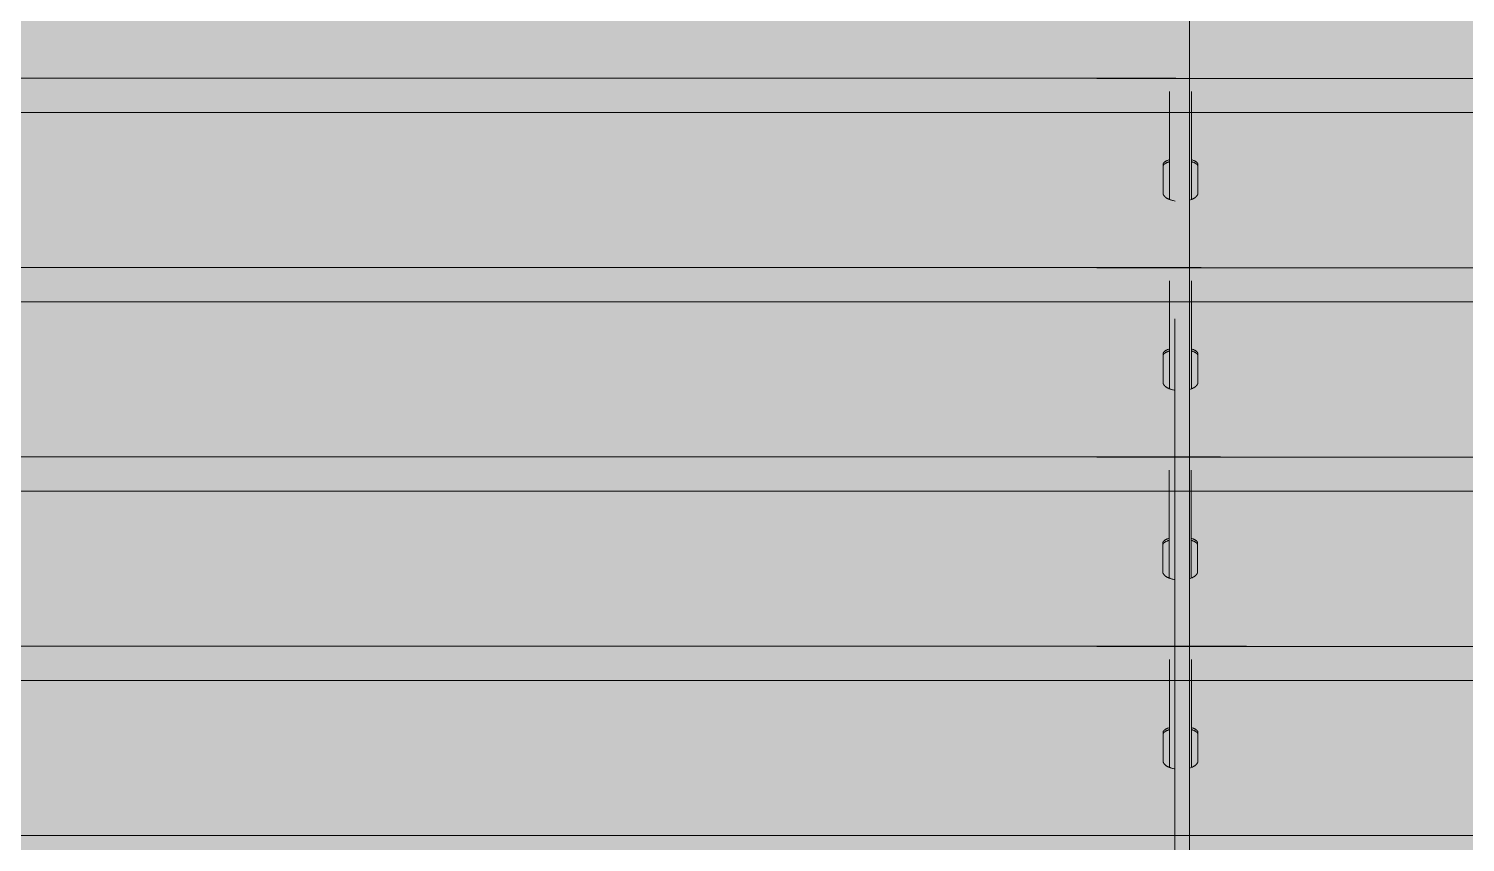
# Model space of a CAD drawing. Header units: millimetres. Extents: x 126 to 12547, y 1644 to 26714.
# Drawn here: x 1028 to 1122.9, y 25583.6 to 25637.3 of the extents above; entities that cross this region are included whole.
import ezdxf

# ---------------------------------------------------------------- set-up
doc = ezdxf.new("R2010")
doc.units = ezdxf.units.MM
doc.layers.add('cono piramide', color=4, linetype='Continuous')
for name, color, linetype, lineweight in [('F_ARREDI_pareti', 1, 'Continuous', 0), ('F_INFISSI', 4, 'Continuous', 5), ('F_MINERAL WALL', 6, 'Continuous', 5), ('F_Tendaggio', 252, 'Continuous', 5), ('F_VETRO', 140, 'Continuous', 5)]:
    doc.layers.add(name, color=color, linetype=linetype, lineweight=lineweight)

# ---------------------------------------------------------------- blocks, each defined once
blk = doc.blocks.new('TENDAGGIO_infisso piccolo_prospetto_fronte')
at = {"layer": 'F_Tendaggio'}
for p, q in [((734451.042, 513731.55), (734692.627, 513731.55)), ((734452.861, 513729.293), (734694.445, 513729.293)), ((734452.7, 513719.052), (734694.284, 513719.052)), ((734454.141, 513716.795), (734695.725, 513716.795)), ((734453.98, 513706.554), (734695.564, 513706.554)), ((734455.862, 513704.297), (734697.446, 513704.297)), ((734455.701, 513694.057), (734697.285, 513694.057)), ((734458.079, 513691.799), (734699.663, 513691.799)), ((734457.918, 513681.559), (734699.502, 513681.559))]:
    blk.add_line(p, q, dxfattribs=at)
for points in [[(734693.523, 513364.895), (734693.523, 514024.902)], [(734687.392, 513731.537), (734793.74, 513731.537)], [(734692.207, 513730.664), (734692.207, 513723.542)], [(734693.649, 513730.664), (734693.649, 513723.542)], [(734793.762, 513729.28), (734687.519, 513729.28)], [(734692.582, 513723.444), (734692.517, 513723.455), (734692.453, 513723.468), (734692.421, 513723.476), (734692.389, 513723.484), (734692.357, 513723.492), (734692.326, 513723.501), (734692.297, 513723.511), (734692.268, 513723.52), (734692.239, 513723.53), (734692.211, 513723.541), (734692.182, 513723.553), (734692.154, 513723.565), (734692.127, 513723.577), (734692.099, 513723.591), (734692.076, 513723.603), (734692.053, 513723.615), (734692.031, 513723.628), (734692.009, 513723.642), (734691.987, 513723.657), (734691.966, 513723.672), (734691.945, 513723.688), (734691.935, 513723.696), (734691.925, 513723.704), (734691.908, 513723.719), (734691.9, 513723.727), (734691.891, 513723.735), (734691.883, 513723.743), (734691.876, 513723.751), (734691.868, 513723.759), (734691.861, 513723.768), (734691.853, 513723.776), (734691.846, 513723.785), (734691.84, 513723.794), (734691.833, 513723.803), (734691.827, 513723.813), (734691.821, 513723.822), (734691.815, 513723.832), (734691.81, 513723.842), (734691.806, 513723.849), (734691.802, 513723.857), (734691.799, 513723.865), (734691.796, 513723.872), (734691.793, 513723.88), (734691.79, 513723.888), (734691.787, 513723.896), (734691.785, 513723.904), (734691.783, 513723.912), (734691.781, 513723.92), (734691.779, 513723.928), (734691.778, 513723.936), (734691.777, 513723.945), (734691.776, 513723.953), (734691.775, 513723.961), (734691.775, 513723.969), (734691.774, 513723.979), (734691.775, 513725.845), (734691.775, 513725.85), (734691.775, 513725.856), (734691.775, 513725.861), (734691.776, 513725.866), (734691.777, 513725.871), (734691.778, 513725.877), (734691.779, 513725.882), (734691.78, 513725.887), (734691.782, 513725.892), (734691.783, 513725.898), (734691.785, 513725.903), (734691.787, 513725.908), (734691.789, 513725.913), (734691.792, 513725.918), (734691.794, 513725.923), (734691.797, 513725.929), (734691.8, 513725.934), (734691.803, 513725.939), (734691.806, 513725.944), (734691.809, 513725.949), (734691.813, 513725.954), (734691.816, 513725.959), (734691.82, 513725.964), (734691.824, 513725.969), (734691.828, 513725.974), (734691.833, 513725.979), (734691.837, 513725.984), (734691.842, 513725.988), (734691.847, 513725.993), (734691.852, 513725.998), (734691.857, 513726.003), (734691.862, 513726.008), (734691.874, 513726.017), (734691.885, 513726.027), (734691.898, 513726.036), (734691.911, 513726.045), (734691.924, 513726.054), (734691.939, 513726.063), (734691.953, 513726.071), (734691.969, 513726.08), (734691.985, 513726.088), (734692.001, 513726.096), (734692.018, 513726.105), (734692.036, 513726.112), (734692.054, 513726.12), (734692.073, 513726.128), (734692.112, 513726.142), (734692.159, 513726.158), (734692.207, 513726.173)], [(734692.207, 513726.042), (734692.182, 513726.034), (734692.157, 513726.027), (734692.132, 513726.018), (734692.108, 513726.01), (734692.083, 513726.001), (734692.059, 513725.991), (734692.035, 513725.981), (734692.011, 513725.97), (734691.993, 513725.961), (734691.975, 513725.952), (734691.957, 513725.942), (734691.941, 513725.933), (734691.925, 513725.923), (734691.91, 513725.913), (734691.896, 513725.903), (734691.882, 513725.893), (734691.876, 513725.888), (734691.869, 513725.883), (734691.863, 513725.877), (734691.857, 513725.872), (734691.852, 513725.867), (734691.846, 513725.862), (734691.841, 513725.856), (734691.836, 513725.851), (734691.831, 513725.845), (734691.826, 513725.84), (734691.821, 513725.834), (734691.817, 513725.829), (734691.813, 513725.823), (734691.809, 513725.818), (734691.805, 513725.812), (734691.802, 513725.807), (734691.799, 513725.801), (734691.796, 513725.796), (734691.793, 513725.79), (734691.79, 513725.784), (734691.788, 513725.779), (734691.786, 513725.773), (734691.783, 513725.767), (734691.782, 513725.761), (734691.78, 513725.755), (734691.779, 513725.75), (734691.778, 513725.744), (734691.777, 513725.738), (734691.776, 513725.732), (734691.775, 513725.726), (734691.775, 513725.72), (734691.775, 513725.715)], [(734693.649, 513726.173), (734693.698, 513726.158), (734693.744, 513726.142), (734693.783, 513726.128), (734693.802, 513726.12), (734693.82, 513726.112), (734693.838, 513726.105), (734693.855, 513726.096), (734693.872, 513726.088), (734693.888, 513726.08), (734693.903, 513726.071), (734693.918, 513726.063), (734693.932, 513726.054), (734693.946, 513726.045), (734693.959, 513726.036), (734693.971, 513726.027), (734693.983, 513726.017), (734693.994, 513726.008), (734694, 513726.003), (734694.005, 513725.998), (734694.01, 513725.993), (734694.015, 513725.988), (734694.019, 513725.984), (734694.024, 513725.979), (734694.028, 513725.974), (734694.032, 513725.969), (734694.036, 513725.964), (734694.04, 513725.959), (734694.044, 513725.954), (734694.047, 513725.949), (734694.051, 513725.944), (734694.054, 513725.939), (734694.057, 513725.934), (734694.06, 513725.929), (734694.062, 513725.923), (734694.065, 513725.918), (734694.067, 513725.913), (734694.069, 513725.908), (734694.071, 513725.903), (734694.073, 513725.898), (734694.075, 513725.892), (734694.076, 513725.887), (734694.078, 513725.882), (734694.079, 513725.877), (734694.08, 513725.871), (734694.081, 513725.866), (734694.081, 513725.861), (734694.082, 513725.856), (734694.082, 513725.85), (734694.082, 513723.976)], [(734694.082, 513725.714), (734694.082, 513725.72), (734694.081, 513725.726), (734694.081, 513725.732), (734694.08, 513725.738), (734694.079, 513725.744), (734694.078, 513725.75), (734694.076, 513725.756), (734694.075, 513725.762), (734694.073, 513725.768), (734694.071, 513725.774), (734694.069, 513725.779), (734694.066, 513725.785), (734694.064, 513725.791), (734694.061, 513725.796), (734694.058, 513725.801), (734694.055, 513725.806), (734694.051, 513725.812), (734694.048, 513725.818), (734694.044, 513725.823), (734694.04, 513725.829), (734694.035, 513725.834), (734694.031, 513725.84), (734694.026, 513725.845), (734694.021, 513725.851), (734694.016, 513725.856), (734694.011, 513725.861), (734694.005, 513725.867), (734694, 513725.872), (734693.994, 513725.877), (734693.988, 513725.882), (734693.982, 513725.888), (734693.975, 513725.893), (734693.962, 513725.903), (734693.947, 513725.913), (734693.932, 513725.923), (734693.917, 513725.933), (734693.9, 513725.942), (734693.883, 513725.951), (734693.865, 513725.961), (734693.846, 513725.97), (734693.822, 513725.98), (734693.798, 513725.991), (734693.774, 513726), (734693.749, 513726.01), (734693.725, 513726.018), (734693.7, 513726.027), (734693.675, 513726.034), (734693.649, 513726.042)], [(734694.082, 513723.976), (734694.082, 513723.971), (734694.082, 513723.965), (734694.081, 513723.96), (734694.081, 513723.954), (734694.081, 513723.949), (734694.08, 513723.944), (734694.079, 513723.938), (734694.078, 513723.933), (734694.077, 513723.927), (734694.076, 513723.922), (734694.075, 513723.917), (734694.074, 513723.911), (734694.072, 513723.906), (734694.071, 513723.901), (734694.069, 513723.895), (734694.067, 513723.89), (734694.066, 513723.884), (734694.064, 513723.879), (734694.062, 513723.874), (734694.059, 513723.869), (734694.057, 513723.863), (734694.055, 513723.858), (734694.05, 513723.847), (734694.044, 513723.837), (734694.038, 513723.826), (734694.032, 513723.816), (734694.025, 513723.806), (734694.018, 513723.795), (734694.01, 513723.785), (734694.002, 513723.775), (734693.993, 513723.765), (734693.984, 513723.755), (734693.975, 513723.745), (734693.965, 513723.735), (734693.955, 513723.725), (734693.944, 513723.715), (734693.933, 513723.706), (734693.922, 513723.696), (734693.91, 513723.687), (734693.898, 513723.677), (734693.886, 513723.668), (734693.873, 513723.659), (734693.859, 513723.65), (734693.843, 513723.639), (734693.826, 513723.629), (734693.808, 513723.618), (734693.791, 513723.608), (734693.772, 513723.598), (734693.754, 513723.589), (734693.734, 513723.579), (734693.715, 513723.57), (734693.674, 513723.553), (734693.632, 513723.536), (734693.589, 513723.52), (734693.544, 513723.505)], [(734687.413, 513719.039), (734793.761, 513719.039)], [(734692.207, 513718.167), (734692.207, 513711.045)], [(734693.649, 513718.167), (734693.649, 513711.045)], [(734793.762, 513716.782), (734687.519, 513716.782)], [(734692.562, 513715.662), (734692.562, 513364.895)], [(734692.582, 513710.946), (734692.517, 513710.957), (734692.453, 513710.97), (734692.421, 513710.978), (734692.389, 513710.986), (734692.357, 513710.995), (734692.326, 513711.004), (734692.297, 513711.013), (734692.268, 513711.022), (734692.239, 513711.033), (734692.211, 513711.043), (734692.182, 513711.055), (734692.154, 513711.067), (734692.127, 513711.08), (734692.099, 513711.093), (734692.076, 513711.105), (734692.053, 513711.118), (734692.031, 513711.131), (734692.009, 513711.144), (734691.987, 513711.159), (734691.966, 513711.174), (734691.945, 513711.19), (734691.935, 513711.198), (734691.925, 513711.206), (734691.908, 513711.221), (734691.9, 513711.229), (734691.891, 513711.237), (734691.883, 513711.245), (734691.876, 513711.253), (734691.868, 513711.262), (734691.861, 513711.27), (734691.853, 513711.279), (734691.846, 513711.288), (734691.84, 513711.297), (734691.833, 513711.306), (734691.827, 513711.315), (734691.821, 513711.325), (734691.815, 513711.334), (734691.81, 513711.344), (734691.806, 513711.352), (734691.802, 513711.359), (734691.799, 513711.367), (734691.796, 513711.375), (734691.793, 513711.382), (734691.79, 513711.39), (734691.787, 513711.398), (734691.785, 513711.406), (734691.783, 513711.414), (734691.781, 513711.422), (734691.779, 513711.43), (734691.778, 513711.439), (734691.777, 513711.447), (734691.776, 513711.455), (734691.775, 513711.463), (734691.775, 513711.472), (734691.774, 513711.481), (734691.775, 513713.347), (734691.775, 513713.353), (734691.775, 513713.358), (734691.775, 513713.363), (734691.776, 513713.368), (734691.777, 513713.374), (734691.778, 513713.379), (734691.779, 513713.384), (734691.78, 513713.389), (734691.782, 513713.395), (734691.783, 513713.4), (734691.785, 513713.405), (734691.787, 513713.41), (734691.789, 513713.415), (734691.792, 513713.421), (734691.794, 513713.426), (734691.797, 513713.431), (734691.8, 513713.436), (734691.803, 513713.441), (734691.806, 513713.446), (734691.809, 513713.451), (734691.813, 513713.456), (734691.816, 513713.461), (734691.82, 513713.466), (734691.824, 513713.471), (734691.828, 513713.476), (734691.833, 513713.481), (734691.837, 513713.486), (734691.842, 513713.491), (734691.847, 513713.496), (734691.852, 513713.5), (734691.857, 513713.505), (734691.862, 513713.51), (734691.874, 513713.519), (734691.885, 513713.529), (734691.898, 513713.538), (734691.911, 513713.547), (734691.924, 513713.556), (734691.939, 513713.565), (734691.953, 513713.574), (734691.969, 513713.582), (734691.985, 513713.59), (734692.001, 513713.599), (734692.018, 513713.607), (734692.036, 513713.615), (734692.054, 513713.622), (734692.073, 513713.63), (734692.112, 513713.645), (734692.159, 513713.66), (734692.207, 513713.675)], [(734692.207, 513713.544), (734692.182, 513713.537), (734692.157, 513713.529), (734692.132, 513713.521), (734692.108, 513713.512), (734692.083, 513713.503), (734692.059, 513713.493), (734692.035, 513713.483), (734692.011, 513713.472), (734691.993, 513713.463), (734691.975, 513713.454), (734691.957, 513713.445), (734691.941, 513713.435), (734691.925, 513713.425), (734691.91, 513713.416), (734691.896, 513713.405), (734691.882, 513713.395), (734691.876, 513713.39), (734691.869, 513713.385), (734691.863, 513713.38), (734691.857, 513713.374), (734691.852, 513713.369), (734691.846, 513713.364), (734691.841, 513713.358), (734691.836, 513713.353), (734691.831, 513713.348), (734691.826, 513713.342), (734691.821, 513713.337), (734691.817, 513713.331), (734691.813, 513713.326), (734691.809, 513713.32), (734691.805, 513713.314), (734691.802, 513713.309), (734691.799, 513713.303), (734691.796, 513713.298), (734691.793, 513713.292), (734691.79, 513713.287), (734691.788, 513713.281), (734691.786, 513713.275), (734691.783, 513713.269), (734691.782, 513713.263), (734691.78, 513713.258), (734691.779, 513713.252), (734691.778, 513713.246), (734691.777, 513713.24), (734691.776, 513713.234), (734691.775, 513713.229), (734691.775, 513713.223), (734691.775, 513713.217)], [(734693.649, 513713.675), (734693.698, 513713.66), (734693.744, 513713.645), (734693.783, 513713.63), (734693.802, 513713.622), (734693.82, 513713.615), (734693.838, 513713.607), (734693.855, 513713.599), (734693.872, 513713.591), (734693.888, 513713.582), (734693.903, 513713.574), (734693.918, 513713.565), (734693.932, 513713.556), (734693.946, 513713.547), (734693.959, 513713.538), (734693.971, 513713.529), (734693.983, 513713.519), (734693.994, 513713.51), (734694, 513713.505), (734694.005, 513713.5), (734694.01, 513713.496), (734694.015, 513713.491), (734694.019, 513713.486), (734694.024, 513713.481), (734694.028, 513713.476), (734694.032, 513713.471), (734694.036, 513713.466), (734694.04, 513713.461), (734694.044, 513713.456), (734694.047, 513713.451), (734694.051, 513713.446), (734694.054, 513713.441), (734694.057, 513713.436), (734694.06, 513713.431), (734694.062, 513713.426), (734694.065, 513713.421), (734694.067, 513713.415), (734694.069, 513713.41), (734694.071, 513713.405), (734694.073, 513713.4), (734694.075, 513713.395), (734694.076, 513713.389), (734694.078, 513713.384), (734694.079, 513713.379), (734694.08, 513713.374), (734694.081, 513713.368), (734694.081, 513713.363), (734694.082, 513713.358), (734694.082, 513713.353), (734694.082, 513711.478)], [(734694.082, 513713.217), (734694.082, 513713.223), (734694.081, 513713.229), (734694.081, 513713.235), (734694.08, 513713.241), (734694.079, 513713.247), (734694.078, 513713.253), (734694.076, 513713.259), (734694.075, 513713.264), (734694.073, 513713.27), (734694.071, 513713.276), (734694.069, 513713.282), (734694.066, 513713.287), (734694.064, 513713.293), (734694.061, 513713.298), (734694.058, 513713.303), (734694.055, 513713.309), (734694.051, 513713.314), (734694.048, 513713.32), (734694.044, 513713.325), (734694.04, 513713.331), (734694.035, 513713.336), (734694.031, 513713.342), (734694.026, 513713.347), (734694.021, 513713.353), (734694.016, 513713.358), (734694.011, 513713.364), (734694.005, 513713.369), (734694, 513713.374), (734693.994, 513713.379), (734693.988, 513713.385), (734693.982, 513713.39), (734693.975, 513713.395), (734693.962, 513713.405), (734693.947, 513713.415), (734693.932, 513713.425), (734693.917, 513713.435), (734693.9, 513713.444), (734693.883, 513713.454), (734693.865, 513713.463), (734693.846, 513713.472), (734693.822, 513713.483), (734693.798, 513713.493), (734693.774, 513713.503), (734693.749, 513713.512), (734693.725, 513713.521), (734693.7, 513713.529), (734693.675, 513713.537), (734693.649, 513713.544)], [(734694.082, 513711.478), (734694.082, 513711.473), (734694.082, 513711.467), (734694.081, 513711.462), (734694.081, 513711.457), (734694.081, 513711.451), (734694.08, 513711.446), (734694.079, 513711.44), (734694.078, 513711.435), (734694.077, 513711.43), (734694.076, 513711.424), (734694.075, 513711.419), (734694.074, 513711.414), (734694.072, 513711.408), (734694.071, 513711.403), (734694.069, 513711.397), (734694.067, 513711.392), (734694.066, 513711.387), (734694.064, 513711.381), (734694.062, 513711.376), (734694.059, 513711.371), (734694.057, 513711.365), (734694.055, 513711.36), (734694.05, 513711.35), (734694.044, 513711.339), (734694.038, 513711.329), (734694.032, 513711.318), (734694.025, 513711.308), (734694.018, 513711.298), (734694.01, 513711.287), (734694.002, 513711.277), (734693.993, 513711.267), (734693.984, 513711.257), (734693.975, 513711.247), (734693.965, 513711.237), (734693.955, 513711.227), (734693.944, 513711.217), (734693.933, 513711.208), (734693.922, 513711.198), (734693.91, 513711.189), (734693.898, 513711.179), (734693.886, 513711.17), (734693.873, 513711.161), (734693.859, 513711.152), (734693.843, 513711.141), (734693.826, 513711.131), (734693.808, 513711.121), (734693.791, 513711.11), (734693.772, 513711.101), (734693.754, 513711.091), (734693.734, 513711.082), (734693.715, 513711.072), (734693.674, 513711.055), (734693.632, 513711.038), (734693.589, 513711.022), (734693.544, 513711.008)], [(734687.413, 513706.542), (734793.761, 513706.542)], [(734692.187, 513705.668), (734692.187, 513698.547)], [(734693.629, 513705.668), (734693.629, 513698.547)], [(734793.741, 513704.284), (734687.498, 513704.284)], [(734692.562, 513698.448), (734692.497, 513698.459), (734692.432, 513698.472), (734692.4, 513698.48), (734692.369, 513698.488), (734692.337, 513698.496), (734692.305, 513698.506), (734692.276, 513698.515), (734692.247, 513698.524), (734692.219, 513698.535), (734692.19, 513698.545), (734692.162, 513698.557), (734692.134, 513698.569), (734692.106, 513698.581), (734692.079, 513698.595), (734692.056, 513698.607), (734692.033, 513698.619), (734692.01, 513698.633), (734691.988, 513698.646), (734691.967, 513698.661), (734691.945, 513698.676), (734691.925, 513698.692), (734691.914, 513698.7), (734691.904, 513698.708), (734691.887, 513698.723), (734691.879, 513698.731), (734691.871, 513698.739), (734691.863, 513698.747), (734691.855, 513698.755), (734691.847, 513698.763), (734691.84, 513698.772), (734691.833, 513698.781), (734691.826, 513698.789), (734691.819, 513698.798), (734691.813, 513698.808), (734691.806, 513698.817), (734691.8, 513698.827), (734691.795, 513698.836), (734691.789, 513698.846), (734691.785, 513698.854), (734691.782, 513698.861), (734691.779, 513698.869), (734691.775, 513698.876), (734691.772, 513698.884), (734691.769, 513698.892), (734691.767, 513698.9), (734691.765, 513698.908), (734691.762, 513698.916), (734691.76, 513698.924), (734691.759, 513698.932), (734691.757, 513698.941), (734691.756, 513698.949), (734691.755, 513698.957), (734691.755, 513698.965), (734691.754, 513698.974), (734691.754, 513698.983), (734691.754, 513700.849), (734691.754, 513700.854), (734691.755, 513700.86), (734691.755, 513700.865), (734691.756, 513700.87), (734691.756, 513700.876), (734691.757, 513700.881), (734691.758, 513700.886), (734691.76, 513700.891), (734691.761, 513700.897), (734691.763, 513700.902), (734691.765, 513700.907), (734691.767, 513700.912), (734691.769, 513700.917), (734691.771, 513700.922), (734691.774, 513700.928), (734691.776, 513700.933), (734691.779, 513700.938), (734691.782, 513700.943), (734691.785, 513700.948), (734691.789, 513700.953), (734691.792, 513700.958), (734691.796, 513700.963), (734691.8, 513700.968), (734691.804, 513700.973), (734691.808, 513700.978), (734691.812, 513700.983), (734691.817, 513700.988), (734691.821, 513700.993), (734691.826, 513700.997), (734691.831, 513701.002), (734691.837, 513701.007), (734691.842, 513701.012), (734691.853, 513701.021), (734691.865, 513701.031), (734691.877, 513701.04), (734691.89, 513701.049), (734691.904, 513701.058), (734691.918, 513701.067), (734691.933, 513701.075), (734691.948, 513701.084), (734691.964, 513701.092), (734691.981, 513701.101), (734691.998, 513701.109), (734692.016, 513701.117), (734692.034, 513701.124), (734692.053, 513701.132), (734692.092, 513701.147), (734692.138, 513701.162), (734692.187, 513701.177)], [(734692.187, 513701.046), (734692.162, 513701.039), (734692.137, 513701.031), (734692.112, 513701.023), (734692.087, 513701.014), (734692.063, 513701.005), (734692.039, 513700.995), (734692.015, 513700.985), (734691.991, 513700.974), (734691.972, 513700.965), (734691.954, 513700.956), (734691.937, 513700.947), (734691.92, 513700.937), (734691.904, 513700.927), (734691.889, 513700.917), (734691.875, 513700.907), (734691.862, 513700.897), (734691.855, 513700.892), (734691.849, 513700.887), (734691.843, 513700.882), (734691.837, 513700.876), (734691.831, 513700.871), (734691.826, 513700.866), (734691.82, 513700.86), (734691.815, 513700.855), (734691.81, 513700.85), (734691.805, 513700.844), (734691.801, 513700.839), (734691.797, 513700.833), (734691.793, 513700.828), (734691.789, 513700.822), (734691.785, 513700.816), (734691.781, 513700.811), (734691.778, 513700.805), (734691.775, 513700.8), (734691.772, 513700.794), (734691.77, 513700.789), (734691.767, 513700.783), (734691.765, 513700.777), (734691.763, 513700.771), (734691.761, 513700.765), (734691.76, 513700.759), (734691.758, 513700.754), (734691.757, 513700.748), (734691.756, 513700.742), (734691.755, 513700.736), (734691.755, 513700.73), (734691.754, 513700.725), (734691.754, 513700.719)], [(734693.629, 513701.177), (734693.677, 513701.162), (734693.724, 513701.147), (734693.763, 513701.132), (734693.782, 513701.124), (734693.8, 513701.117), (734693.818, 513701.109), (734693.835, 513701.101), (734693.851, 513701.092), (734693.867, 513701.084), (734693.883, 513701.076), (734693.897, 513701.067), (734693.912, 513701.058), (734693.925, 513701.049), (734693.938, 513701.04), (734693.951, 513701.031), (734693.963, 513701.021), (734693.974, 513701.012), (734693.979, 513701.007), (734693.984, 513701.002), (734693.989, 513700.997), (734693.994, 513700.993), (734693.999, 513700.988), (734694.003, 513700.983), (734694.008, 513700.978), (734694.012, 513700.973), (734694.016, 513700.968), (734694.02, 513700.963), (734694.023, 513700.958), (734694.027, 513700.953), (734694.03, 513700.948), (734694.033, 513700.943), (734694.036, 513700.938), (734694.039, 513700.933), (734694.042, 513700.928), (734694.044, 513700.922), (734694.047, 513700.917), (734694.049, 513700.912), (734694.051, 513700.907), (734694.053, 513700.902), (734694.054, 513700.897), (734694.056, 513700.891), (734694.057, 513700.886), (734694.058, 513700.881), (734694.059, 513700.876), (734694.06, 513700.87), (734694.061, 513700.865), (734694.061, 513700.86), (734694.061, 513700.854), (734694.061, 513698.98)], [(734694.061, 513700.718), (734694.061, 513700.724), (734694.061, 513700.73), (734694.06, 513700.736), (734694.06, 513700.742), (734694.059, 513700.749), (734694.057, 513700.754), (734694.056, 513700.76), (734694.054, 513700.766), (734694.052, 513700.772), (734694.05, 513700.778), (734694.048, 513700.784), (734694.046, 513700.789), (734694.043, 513700.795), (734694.04, 513700.8), (734694.037, 513700.805), (734694.034, 513700.81), (734694.031, 513700.816), (734694.027, 513700.822), (734694.023, 513700.827), (734694.019, 513700.833), (734694.015, 513700.838), (734694.01, 513700.844), (734694.006, 513700.849), (734694.001, 513700.855), (734693.996, 513700.86), (734693.99, 513700.865), (734693.985, 513700.871), (734693.979, 513700.876), (734693.973, 513700.881), (734693.967, 513700.887), (734693.961, 513700.892), (734693.955, 513700.897), (734693.941, 513700.907), (734693.927, 513700.917), (734693.912, 513700.927), (734693.896, 513700.937), (734693.88, 513700.946), (734693.862, 513700.956), (734693.844, 513700.965), (734693.826, 513700.974), (734693.802, 513700.985), (734693.778, 513700.995), (734693.753, 513701.005), (734693.729, 513701.014), (734693.704, 513701.023), (734693.679, 513701.031), (734693.654, 513701.038), (734693.629, 513701.046)], [(734694.061, 513698.98), (734694.061, 513698.975), (734694.061, 513698.969), (734694.061, 513698.964), (734694.061, 513698.959), (734694.06, 513698.953), (734694.059, 513698.948), (734694.059, 513698.942), (734694.058, 513698.937), (734694.057, 513698.932), (734694.056, 513698.926), (734694.055, 513698.921), (734694.053, 513698.915), (734694.052, 513698.91), (734694.05, 513698.905), (734694.049, 513698.899), (734694.047, 513698.894), (734694.045, 513698.889), (734694.043, 513698.883), (734694.041, 513698.878), (734694.039, 513698.873), (734694.037, 513698.867), (734694.034, 513698.862), (734694.029, 513698.852), (734694.024, 513698.841), (734694.018, 513698.831), (734694.011, 513698.82), (734694.004, 513698.81), (734693.997, 513698.799), (734693.989, 513698.789), (734693.981, 513698.779), (734693.973, 513698.769), (734693.964, 513698.759), (734693.954, 513698.749), (734693.945, 513698.739), (734693.935, 513698.729), (734693.924, 513698.719), (734693.913, 513698.71), (734693.902, 513698.7), (734693.89, 513698.691), (734693.878, 513698.681), (734693.865, 513698.672), (734693.852, 513698.663), (734693.839, 513698.654), (734693.822, 513698.643), (734693.805, 513698.633), (734693.788, 513698.622), (734693.77, 513698.612), (734693.752, 513698.603), (734693.733, 513698.593), (734693.714, 513698.584), (734693.694, 513698.574), (734693.654, 513698.557), (734693.612, 513698.54), (734693.568, 513698.524), (734693.523, 513698.51)], [(734687.392, 513694.044), (734793.74, 513694.044)], [(734692.207, 513693.171), (734692.207, 513686.049)], [(734693.649, 513693.171), (734693.649, 513686.049)], [(734793.762, 513691.787), (734687.519, 513691.787)], [(734692.582, 513685.95), (734692.517, 513685.962), (734692.453, 513685.975), (734692.421, 513685.982), (734692.389, 513685.99), (734692.357, 513685.999), (734692.326, 513686.008), (734692.297, 513686.017), (734692.268, 513686.027), (734692.239, 513686.037), (734692.211, 513686.048), (734692.182, 513686.059), (734692.154, 513686.071), (734692.127, 513686.084), (734692.099, 513686.097), (734692.076, 513686.109), (734692.053, 513686.122), (734692.031, 513686.135), (734692.009, 513686.149), (734691.987, 513686.163), (734691.966, 513686.179), (734691.945, 513686.194), (734691.935, 513686.203), (734691.925, 513686.211), (734691.908, 513686.226), (734691.9, 513686.234), (734691.891, 513686.242), (734691.883, 513686.25), (734691.876, 513686.258), (734691.868, 513686.266), (734691.861, 513686.275), (734691.853, 513686.283), (734691.846, 513686.292), (734691.84, 513686.301), (734691.833, 513686.31), (734691.827, 513686.32), (734691.821, 513686.329), (734691.815, 513686.339), (734691.81, 513686.349), (734691.806, 513686.356), (734691.802, 513686.364), (734691.799, 513686.371), (734691.796, 513686.379), (734691.793, 513686.387), (734691.79, 513686.395), (734691.787, 513686.403), (734691.785, 513686.411), (734691.783, 513686.419), (734691.781, 513686.427), (734691.779, 513686.435), (734691.778, 513686.443), (734691.777, 513686.451), (734691.776, 513686.46), (734691.775, 513686.468), (734691.775, 513686.476), (734691.774, 513686.485), (734691.775, 513688.352), (734691.775, 513688.357), (734691.775, 513688.362), (734691.775, 513688.368), (734691.776, 513688.373), (734691.777, 513688.378), (734691.778, 513688.383), (734691.779, 513688.389), (734691.78, 513688.394), (734691.782, 513688.399), (734691.783, 513688.404), (734691.785, 513688.41), (734691.787, 513688.415), (734691.789, 513688.42), (734691.792, 513688.425), (734691.794, 513688.43), (734691.797, 513688.435), (734691.8, 513688.44), (734691.803, 513688.445), (734691.806, 513688.451), (734691.809, 513688.456), (734691.813, 513688.461), (734691.816, 513688.466), (734691.82, 513688.471), (734691.824, 513688.476), (734691.828, 513688.48), (734691.833, 513688.485), (734691.837, 513688.49), (734691.842, 513688.495), (734691.847, 513688.5), (734691.852, 513688.505), (734691.857, 513688.51), (734691.862, 513688.515), (734691.874, 513688.524), (734691.885, 513688.533), (734691.898, 513688.543), (734691.911, 513688.552), (734691.924, 513688.561), (734691.939, 513688.569), (734691.953, 513688.578), (734691.969, 513688.587), (734691.985, 513688.595), (734692.001, 513688.603), (734692.018, 513688.611), (734692.036, 513688.619), (734692.054, 513688.627), (734692.073, 513688.634), (734692.112, 513688.649), (734692.159, 513688.665), (734692.207, 513688.679)], [(734692.207, 513688.548), (734692.182, 513688.541), (734692.157, 513688.533), (734692.132, 513688.525), (734692.108, 513688.517), (734692.083, 513688.507), (734692.059, 513688.498), (734692.035, 513688.488), (734692.011, 513688.477), (734691.993, 513688.468), (734691.975, 513688.459), (734691.957, 513688.449), (734691.941, 513688.44), (734691.925, 513688.43), (734691.91, 513688.42), (734691.896, 513688.41), (734691.882, 513688.4), (734691.876, 513688.395), (734691.869, 513688.389), (734691.863, 513688.384), (734691.857, 513688.379), (734691.852, 513688.374), (734691.846, 513688.368), (734691.841, 513688.363), (734691.836, 513688.358), (734691.831, 513688.352), (734691.826, 513688.347), (734691.821, 513688.341), (734691.817, 513688.336), (734691.813, 513688.33), (734691.809, 513688.325), (734691.805, 513688.319), (734691.802, 513688.313), (734691.799, 513688.308), (734691.796, 513688.302), (734691.793, 513688.297), (734691.79, 513688.291), (734691.788, 513688.285), (734691.786, 513688.28), (734691.783, 513688.274), (734691.782, 513688.268), (734691.78, 513688.262), (734691.779, 513688.256), (734691.778, 513688.251), (734691.777, 513688.245), (734691.776, 513688.239), (734691.775, 513688.233), (734691.775, 513688.227), (734691.775, 513688.221)], [(734693.649, 513688.679), (734693.698, 513688.665), (734693.744, 513688.649), (734693.783, 513688.635), (734693.802, 513688.627), (734693.82, 513688.619), (734693.838, 513688.611), (734693.855, 513688.603), (734693.872, 513688.595), (734693.888, 513688.587), (734693.903, 513688.578), (734693.918, 513688.569), (734693.932, 513688.561), (734693.946, 513688.552), (734693.959, 513688.543), (734693.971, 513688.533), (734693.983, 513688.524), (734693.994, 513688.514), (734694, 513688.51), (734694.005, 513688.505), (734694.01, 513688.5), (734694.015, 513688.495), (734694.019, 513688.49), (734694.024, 513688.485), (734694.028, 513688.48), (734694.032, 513688.476), (734694.036, 513688.471), (734694.04, 513688.466), (734694.044, 513688.461), (734694.047, 513688.456), (734694.051, 513688.451), (734694.054, 513688.445), (734694.057, 513688.44), (734694.06, 513688.435), (734694.062, 513688.43), (734694.065, 513688.425), (734694.067, 513688.42), (734694.069, 513688.415), (734694.071, 513688.41), (734694.073, 513688.404), (734694.075, 513688.399), (734694.076, 513688.394), (734694.078, 513688.389), (734694.079, 513688.383), (734694.08, 513688.378), (734694.081, 513688.373), (734694.081, 513688.368), (734694.082, 513688.362), (734694.082, 513688.357), (734694.082, 513686.483)], [(734694.082, 513688.221), (734694.082, 513688.227), (734694.081, 513688.233), (734694.081, 513688.239), (734694.08, 513688.245), (734694.079, 513688.251), (734694.078, 513688.257), (734694.076, 513688.263), (734694.075, 513688.269), (734694.073, 513688.275), (734694.071, 513688.281), (734694.069, 513688.286), (734694.066, 513688.292), (734694.064, 513688.297), (734694.061, 513688.303), (734694.058, 513688.308), (734694.055, 513688.313), (734694.051, 513688.319), (734694.048, 513688.324), (734694.044, 513688.33), (734694.04, 513688.335), (734694.035, 513688.341), (734694.031, 513688.346), (734694.026, 513688.352), (734694.021, 513688.357), (734694.016, 513688.363), (734694.011, 513688.368), (734694.005, 513688.373), (734694, 513688.379), (734693.994, 513688.384), (734693.988, 513688.389), (734693.982, 513688.394), (734693.975, 513688.399), (734693.962, 513688.41), (734693.947, 513688.42), (734693.932, 513688.43), (734693.917, 513688.439), (734693.9, 513688.449), (734693.883, 513688.458), (734693.865, 513688.467), (734693.846, 513688.476), (734693.822, 513688.487), (734693.798, 513688.497), (734693.774, 513688.507), (734693.749, 513688.516), (734693.725, 513688.525), (734693.7, 513688.533), (734693.675, 513688.541), (734693.649, 513688.548)], [(734694.082, 513686.483), (734694.082, 513686.477), (734694.082, 513686.472), (734694.081, 513686.467), (734694.081, 513686.461), (734694.081, 513686.456), (734694.08, 513686.45), (734694.079, 513686.445), (734694.078, 513686.44), (734694.077, 513686.434), (734694.076, 513686.429), (734694.075, 513686.423), (734694.074, 513686.418), (734694.072, 513686.413), (734694.071, 513686.407), (734694.069, 513686.402), (734694.067, 513686.397), (734694.066, 513686.391), (734694.064, 513686.386), (734694.062, 513686.381), (734694.059, 513686.375), (734694.057, 513686.37), (734694.055, 513686.365), (734694.05, 513686.354), (734694.044, 513686.344), (734694.038, 513686.333), (734694.032, 513686.323), (734694.025, 513686.312), (734694.018, 513686.302), (734694.01, 513686.292), (734694.002, 513686.282), (734693.993, 513686.271), (734693.984, 513686.261), (734693.975, 513686.251), (734693.965, 513686.242), (734693.955, 513686.232), (734693.944, 513686.222), (734693.933, 513686.212), (734693.922, 513686.203), (734693.91, 513686.193), (734693.898, 513686.184), (734693.886, 513686.175), (734693.873, 513686.165), (734693.859, 513686.156), (734693.843, 513686.146), (734693.826, 513686.135), (734693.808, 513686.125), (734693.791, 513686.115), (734693.772, 513686.105), (734693.754, 513686.096), (734693.734, 513686.086), (734693.715, 513686.077), (734693.674, 513686.059), (734693.632, 513686.043), (734693.589, 513686.027), (734693.544, 513686.012)], [(734687.413, 513681.546), (734793.761, 513681.546)]]:
    blk.add_lwpolyline(points, dxfattribs=at)
blk = doc.blocks.new('INFISSO L.400 MM_prospetto_fronte')
at = {"layer": 'F_VETRO', "transparency": 33554579}
h = blk.add_hatch(color=153, dxfattribs=at)
h.dxf.hatch_style = 1
h.set_gradient(color1=(102, 153, 204), color2=(251, 252, 254), rotation=45, one_color=1, tint=0.994624)
h.paths.add_polyline_path([(-15858.477, 12715.626), (-16258.477, 12715.626), (-16258.477, 11495.626), (-15858.477, 11495.626)])
blk = doc.blocks.new('RIV.to_pareti e soffitto_slider_armadiature_camera master_sez.......')
at = {"layer": 'F_INFISSI', "true_color": 0x636466}
h = blk.add_hatch(color=251, dxfattribs=at)
h.dxf.hatch_style = 1
h.paths.add_polyline_path([(734352.116, 514201.277), (734352.116, 512921.277), (734812.116, 512921.277), (734812.116, 514201.277)])
h.paths.add_polyline_path([(734382.116, 514171.277), (734782.116, 514171.277), (734782.116, 512951.277), (734382.116, 512951.277)], flags=16)
at = {"layer": 'F_MINERAL WALL', "true_color": 0x636466, "transparency": 33554559}
h = blk.add_hatch(dxfattribs=at)
h.set_pattern_fill('AR-SAND', color=251)
h.set_pattern_definition([(37.5, (2500, 0), (-1.6000313, 48.9413237), [0, -38.608, 0, -43.18, 0, -41.275]), (7.5, (2500, 0), (44.9523283, 71.68251), [0, -20.828, 0, -34.798, 0, -13.335]), (327.5, (2468.76, 0), (79.099237, 0.1437185), [0, -12.7, 0, -45.72, 0, -59.69]), (317.5, (2468.76, 0), (76.355645, 22.2929323), [0, -6.35, 0, -29.972, 0, -34.29])])
h.paths.add_polyline_path([(733693.124, 514601.278), (733693.124, 512521.278), (734878.124, 512521.278), (734878.124, 514601.278)])
h.paths.add_polyline_path([(734822.116, 514211.277), (734822.116, 512911.277), (734342.116, 512911.277), (734342.116, 514211.277)], flags=16)
at = {"color": 1}
blk.add_blockref('INFISSO L.400 MM_prospetto_fronte', (750640.594, 501455.651), dxfattribs=at)
at = {"layer": 'cono piramide', "color": 2, "lineweight": 5}
blk.add_blockref('TENDAGGIO_infisso piccolo_prospetto_fronte', (-21.487, -10.001), dxfattribs=at)

msp = doc.modelspace()

# ---------------------------------------------------------------- block references
at = {"layer": 'F_ARREDI_pareti', "color": 2, "lineweight": 5}
msp.add_blockref('RIV.to_pareti e soffitto_slider_armadiature_camera master_sez.......', (-733567.336, -488087.481), dxfattribs=at)

doc.saveas('drawing.dxf')
